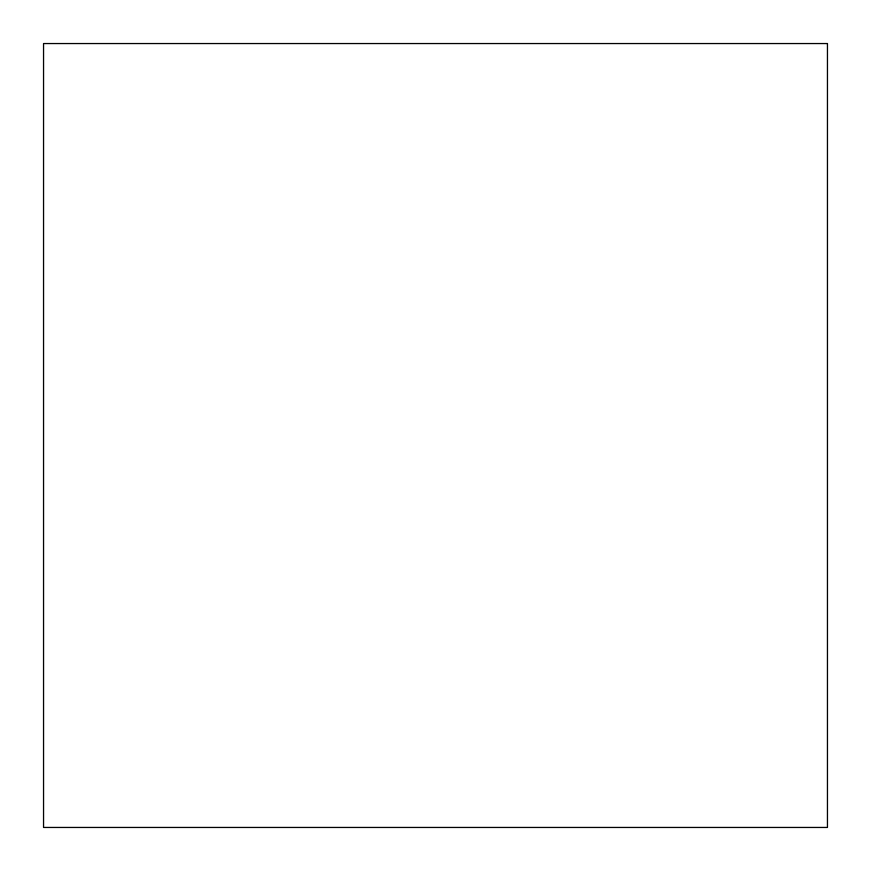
<?xml version="1.0" encoding="UTF-8"?>
<svg xmlns="http://www.w3.org/2000/svg" width="871" height="871" viewBox="0 0 871 871"><rect width="100%" height="100%" fill="white"/><g stroke="black" fill="none" stroke-linecap="round" stroke-linejoin="round"><path stroke-width="1.31" d="M827.45 43.55L43.55 43.55L43.55 827.45L827.45 827.45L827.45 43.55"/></g></svg>
